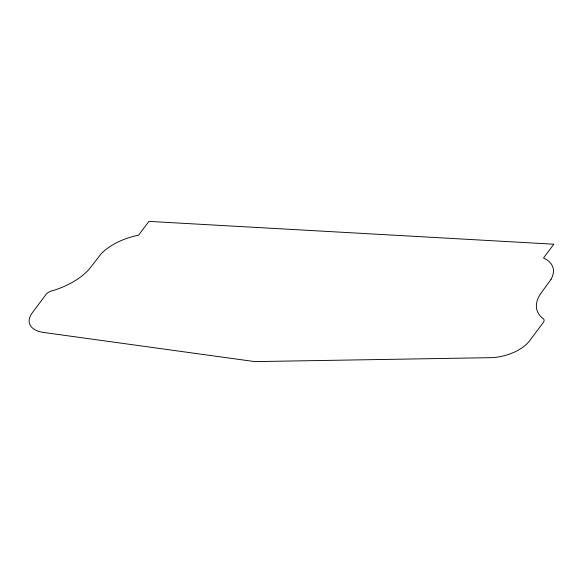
<?xml version="1.0" encoding="UTF-8"?>
<svg xmlns="http://www.w3.org/2000/svg" width="583" height="583" viewBox="0 0 583 583"><rect width="100%" height="100%" fill="white"/><g stroke="black" fill="none" stroke-linecap="round" stroke-linejoin="round"><path stroke-width="0.87" d="M550.971 279.446L540.951 293.242A54.35 27.991 -16.2 0 0 543.596 318.996A8.133 4.19 -16.2 0 1 543.32 322.472L529.583 340.8A32.531 16.754 -16.2 0 1 490.689 357.671L254.844 361.613L43.791 332.485A32.531 16.754 -16.2 0 1 32.305 312.779L46.042 294.444A8.133 4.19 -16.2 0 1 50.787 291.223A54.35 27.991 -16.2 0 0 90.256 267.845L100.888 254.086A44.68 23.014 -16.2 0 1 138.579 235.189L148.92 221.387L553.85 244.204L543.509 258.007A44.68 23.014 -16.2 0 1 550.971 279.446"/></g></svg>
